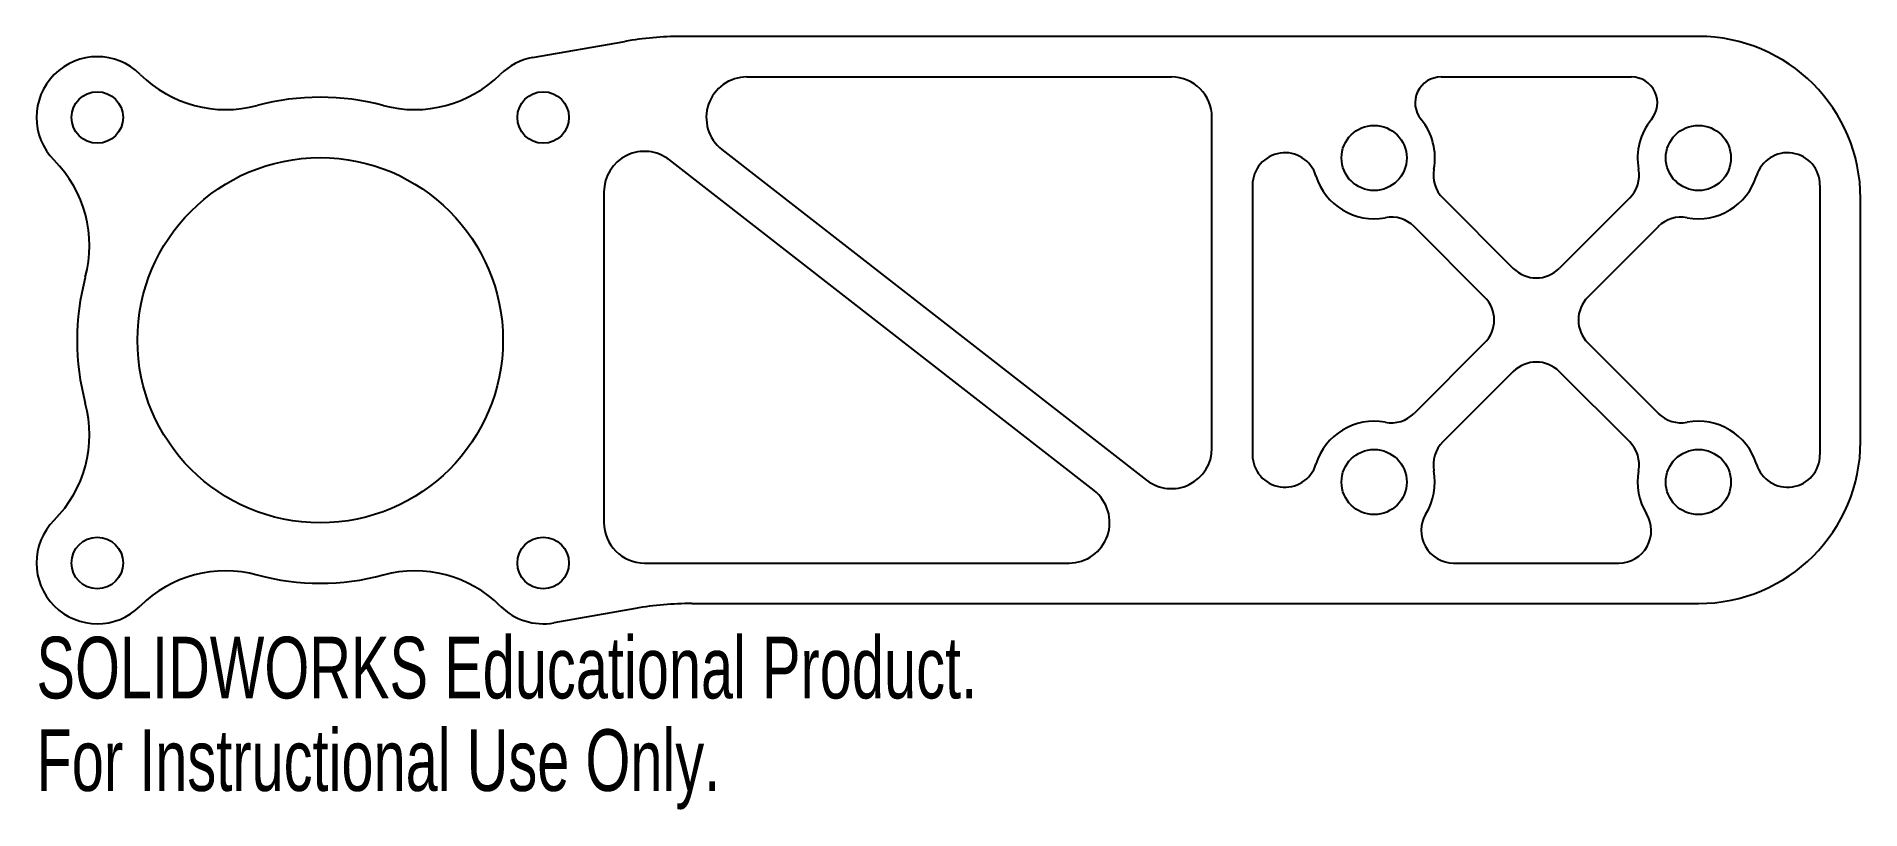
# Model space of a CAD drawing. Header units: inches. Extents: x -5.63 to 0, y -1.45 to 0.94.
import ezdxf

# ---------------------------------------------------------------- set-up
doc = ezdxf.new("R2010")
doc.units = ezdxf.units.IN
doc.header["$MEASUREMENT"] = 0
doc.styles.add('SLDTEXTSTYLE0', font='TXT', dxfattribs={"width": 0.7})

msp = doc.modelspace()

# ---------------------------------------------------------------- linework, layer by layer
at = {"color": 7, "linetype": 'Continuous', "lineweight": 25}
for p, q in [((-4.0951, 0.8722), (-3.8106, 0.9223)), ((-0.5, 0.9375), (-3.637, 0.9375)), ((-3.4344, 0.8125), (-2.125, 0.8125)), ((-1.2935, 0.8125), (-0.7065, 0.8125)), ((-2, -0.333), (-2, 0.6875)), ((-3.5113, 0.5889), (-2.2018, -0.4316)), ((-2.3637, -0.4639), (-3.6732, 0.5566)), ((-3.875, 0.458), (-3.875, -0.5625)), ((-1.875, 0.4786), (-1.875, -0.3536)), ((-0.125, 0.4786), (-0.125, -0.3536)), ((-1.2881, 0.439), (-1.0707, 0.2216)), ((-0.7119, 0.439), (-0.9293, 0.2216)), ((0, -0.3125), (0, 0.4375)), ((-1.1591, 0.1332), (-1.3765, 0.3506)), ((-0.6235, 0.3506), (-0.8409, 0.1332)), ((-1.1591, -0.0082), (-1.3765, -0.2256)), ((-0.8409, -0.0082), (-0.6235, -0.2256)), ((-1.0707, -0.0966), (-1.2881, -0.314)), ((-0.7119, -0.314), (-0.9293, -0.0966)), ((-3.75, -0.6875), (-2.4406, -0.6875)), ((-1.2547, -0.6875), (-0.7453, -0.6875)), ((-3.7778, -0.8277), (-4.0299, -0.8722)), ((-3.6042, -0.8125), (-0.5, -0.8125))]:
    msp.add_line(p, q, dxfattribs=at)
for centre, radius in [((-5.4375, 0.6875), 0.0795), ((-4.0625, 0.6875), 0.0795), ((-1.5, 0.5625), 0.1005), ((-0.5, 0.5625), 0.1005), ((-4.75, 0), 0.5635), ((-1.5, -0.4375), 0.1005), ((-0.5, -0.4375), 0.1005), ((-5.4375, -0.6875), 0.0795), ((-4.0625, -0.6875), 0.0795)]:
    msp.add_circle(centre, radius, dxfattribs=at)
for centre, radius, start, end in [((-3.637, -0.0625), 1, 90, 100), ((-0.5, 0.4375), 0.5, 0, 90), ((-5.4375, 0.6875), 0.1875, 45.2046, 224.7954), ((-4.0625, 0.6875), 0.1875, 100, 134.7954), ((-5.0412, 1.0867), 0.375, 225.2046, 285.0002), ((-4.4588, 1.0867), 0.375, 254.9998, 314.7954), ((-3.4344, 0.6875), 0.125, 90, 232.0687), ((-2.125, 0.6875), 0.125, 0, 90), ((-1.2935, 0.7325), 0.08, 90, 219.4581), ((-0.7065, 0.7325), 0.08, 320.5419, 90), ((-4.75, 0), 0.75, 74.9998, 105.0002), ((-1.5, 0.5625), 0.1875, 349.4174, 39.4581), ((-0.5, 0.5625), 0.1875, 140.5419, 190.5826), ((-3.75, 0.458), 0.125, 52.0687, 180), ((-1.775, 0.4786), 0.1, 16.9574, 180), ((-0.225, 0.4786), 0.1, 0, 163.0426), ((-5.8367, 0.2912), 0.375, 344.9998, 44.7954), ((-1.5, 0.5625), 0.1875, 196.9574, 280.5826), ((-1.2174, 0.5097), 0.1, 169.4174, 225), ((-0.7826, 0.5097), 0.1, 315, 10.5826), ((-0.5, 0.5625), 0.1875, 259.4174, 343.0426), ((-1.4472, 0.2799), 0.1, 45, 100.5826), ((-0.5528, 0.2799), 0.1, 79.4174, 135), ((-4.75, 0), 0.75, 164.9998, 195.0002), ((-1, 0.2923), 0.1, 225, 315), ((-1.2298, 0.0625), 0.1, 315, 45), ((-0.7702, 0.0625), 0.1, 135, 225), ((-1, -0.1673), 0.1, 45, 135), ((-5.8367, -0.2912), 0.375, 315.2046, 15.0002), ((-1.5, -0.4375), 0.1875, 79.4174, 163.0426), ((-1.4472, -0.1549), 0.1, 259.4174, 315), ((-0.5528, -0.1549), 0.1, 225, 280.5826), ((-0.5, -0.4375), 0.1875, 16.9574, 100.5826), ((-2.125, -0.333), 0.125, 232.0687, 0), ((-1.2174, -0.3847), 0.1, 135, 190.5826), ((-0.7826, -0.3847), 0.1, 349.4174, 45), ((-0.5, -0.3125), 0.5, 270, 0), ((-1.775, -0.3536), 0.1, 180, 343.0426), ((-0.225, -0.3536), 0.1, 196.9574, 0), ((-1.5, -0.4375), 0.1875, 328.551, 10.5826), ((-0.5, -0.4375), 0.1875, 169.4174, 211.449), ((-2.4406, -0.5625), 0.125, 270, 52.0687), ((-5.4375, -0.6875), 0.1875, 135.2046, 314.7954), ((-3.75, -0.5625), 0.125, 180, 270), ((-1.2547, -0.5875), 0.1, 148.551, 270), ((-0.7453, -0.5875), 0.1, 270, 31.449), ((-5.0412, -1.0867), 0.375, 74.9998, 134.7954), ((-4.75, 0), 0.75, 254.9998, 285.0002), ((-4.4588, -1.0867), 0.375, 45.2046, 105.0002), ((-4.0625, -0.6875), 0.1875, 225.2046, 280), ((-3.6042, -1.8125), 1, 90, 100)]:
    msp.add_arc(centre, radius, start, end, dxfattribs=at)

# ---------------------------------------------------------------- texts
at = {"color": 7, "linetype": 'Continuous', "char_height": 0.1903, "attachment_point": 1, "style": 'SLDTEXTSTYLE0'}
for s, insert in [('SOLIDWORKS Educational Product.', (-5.625, -0.9151)), ('For Instructional Use Only.', (-5.625, -1.2006))]:
    msp.add_mtext(s, dxfattribs=dict(at, insert=insert))

doc.saveas('drawing.dxf')
